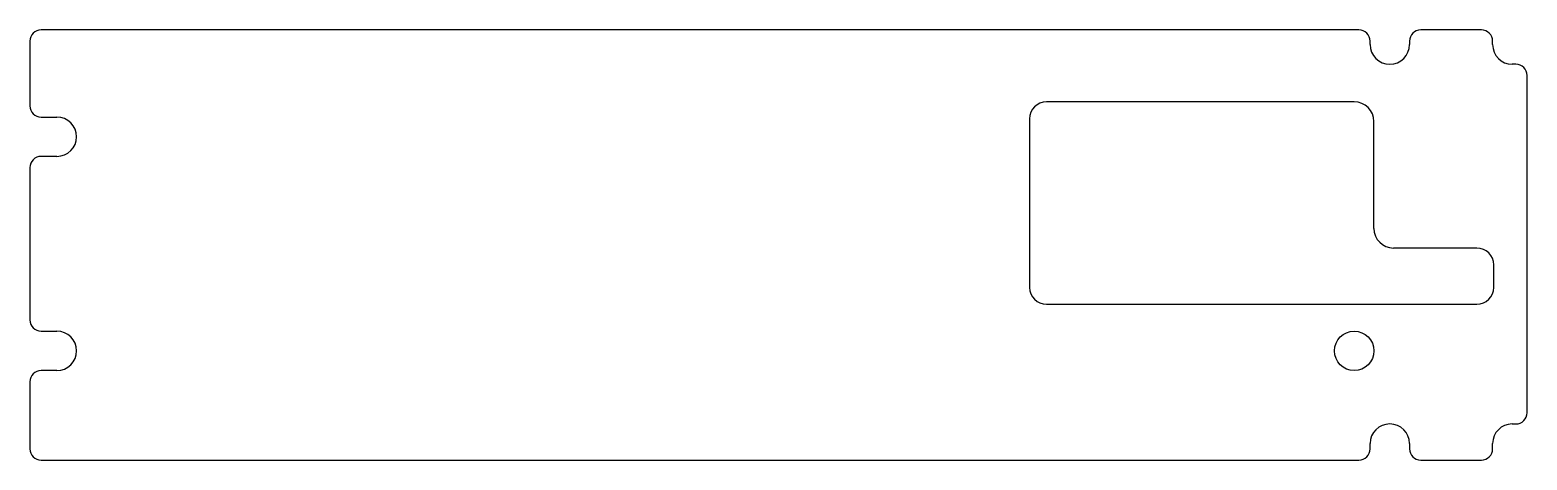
# Model space of a CAD drawing. Header units: millimetres. Extents: x 5 to 271, y -37 to 40.
import ezdxf

# ---------------------------------------------------------------- set-up
doc = ezdxf.new("R2010")
doc.units = ezdxf.units.MM

msp = doc.modelspace()

# ---------------------------------------------------------------- linework, layer by layer
at = {"color": 7, "linetype": 'Continuous', "lineweight": 25}
for p, q in [((5, 37.55), (5, 26.05)), ((241.22, 39.55), (7, 39.55)), ((243.22, 36.95), (243.22, 37.55)), ((250.22, 37.55), (250.22, 36.95)), ((263, 39.55), (252.22, 39.55)), ((265, 36.95), (265, 37.55)), ((269.12, 33.45), (268.5, 33.45)), ((271.12, -28.55), (271.12, 31.45)), ((240.4, 26.75), (185.7, 26.75)), ((7, 24.05), (9.8, 24.05)), ((182.7, 23.75), (182.7, -6.25)), ((243.9, 4.25), (243.9, 23.25)), ((9.8, 17.05), (7, 17.05)), ((5, 15.05), (5, -12.05)), ((262.2, 0.75), (247.4, 0.75)), ((265.2, -6.25), (265.2, -2.25)), ((185.7, -9.25), (262.2, -9.25)), ((7, -14.05), (9.8, -14.05)), ((9.8, -21.05), (7, -21.05)), ((5, -23.05), (5, -34.98)), ((268.5, -30.55), (269.12, -30.55)), ((243.22, -34.98), (243.22, -34.05)), ((250.22, -34.05), (250.22, -34.98)), ((265, -34.98), (265, -34.05)), ((7, -36.98), (241.22, -36.98)), ((252.22, -36.98), (263, -36.98))]:
    msp.add_line(p, q, dxfattribs=at)
msp.add_circle((240.4, -17.55), 3.5, dxfattribs=at)
for centre, radius, start, end in [((7, 37.55), 2, 90, 180), ((241.22, 37.55), 2, 0, 90), ((252.22, 37.55), 2, 90, 180), ((263, 37.55), 2, 0, 90), ((246.72, 36.95), 3.5, 180, 0), ((268.5, 36.95), 3.5, 180, 270), ((269.12, 31.45), 2, 0, 90), ((185.7, 23.75), 3, 90, 180), ((240.4, 23.25), 3.5, 0, 90), ((7, 26.05), 2, 180, 270), ((9.8, 20.55), 3.5, 270, 90), ((7, 15.05), 2, 90, 180), ((247.4, 4.25), 3.5, 180, 270), ((262.2, -2.25), 3, 0, 90), ((185.7, -6.25), 3, 180, 270), ((262.2, -6.25), 3, 270, 0), ((7, -12.05), 2, 180, 270), ((9.8, -17.55), 3.5, 270, 90), ((7, -23.05), 2, 90, 180), ((269.12, -28.55), 2, 270, 0), ((246.72, -34.05), 3.5, 0, 180), ((268.5, -34.05), 3.5, 90, 180), ((7, -34.98), 2, 180, 270), ((241.22, -34.98), 2, 270, 0), ((252.22, -34.98), 2, 180, 270), ((263, -34.98), 2, 270, 0)]:
    msp.add_arc(centre, radius, start, end, dxfattribs=at)

doc.saveas('drawing.dxf')
